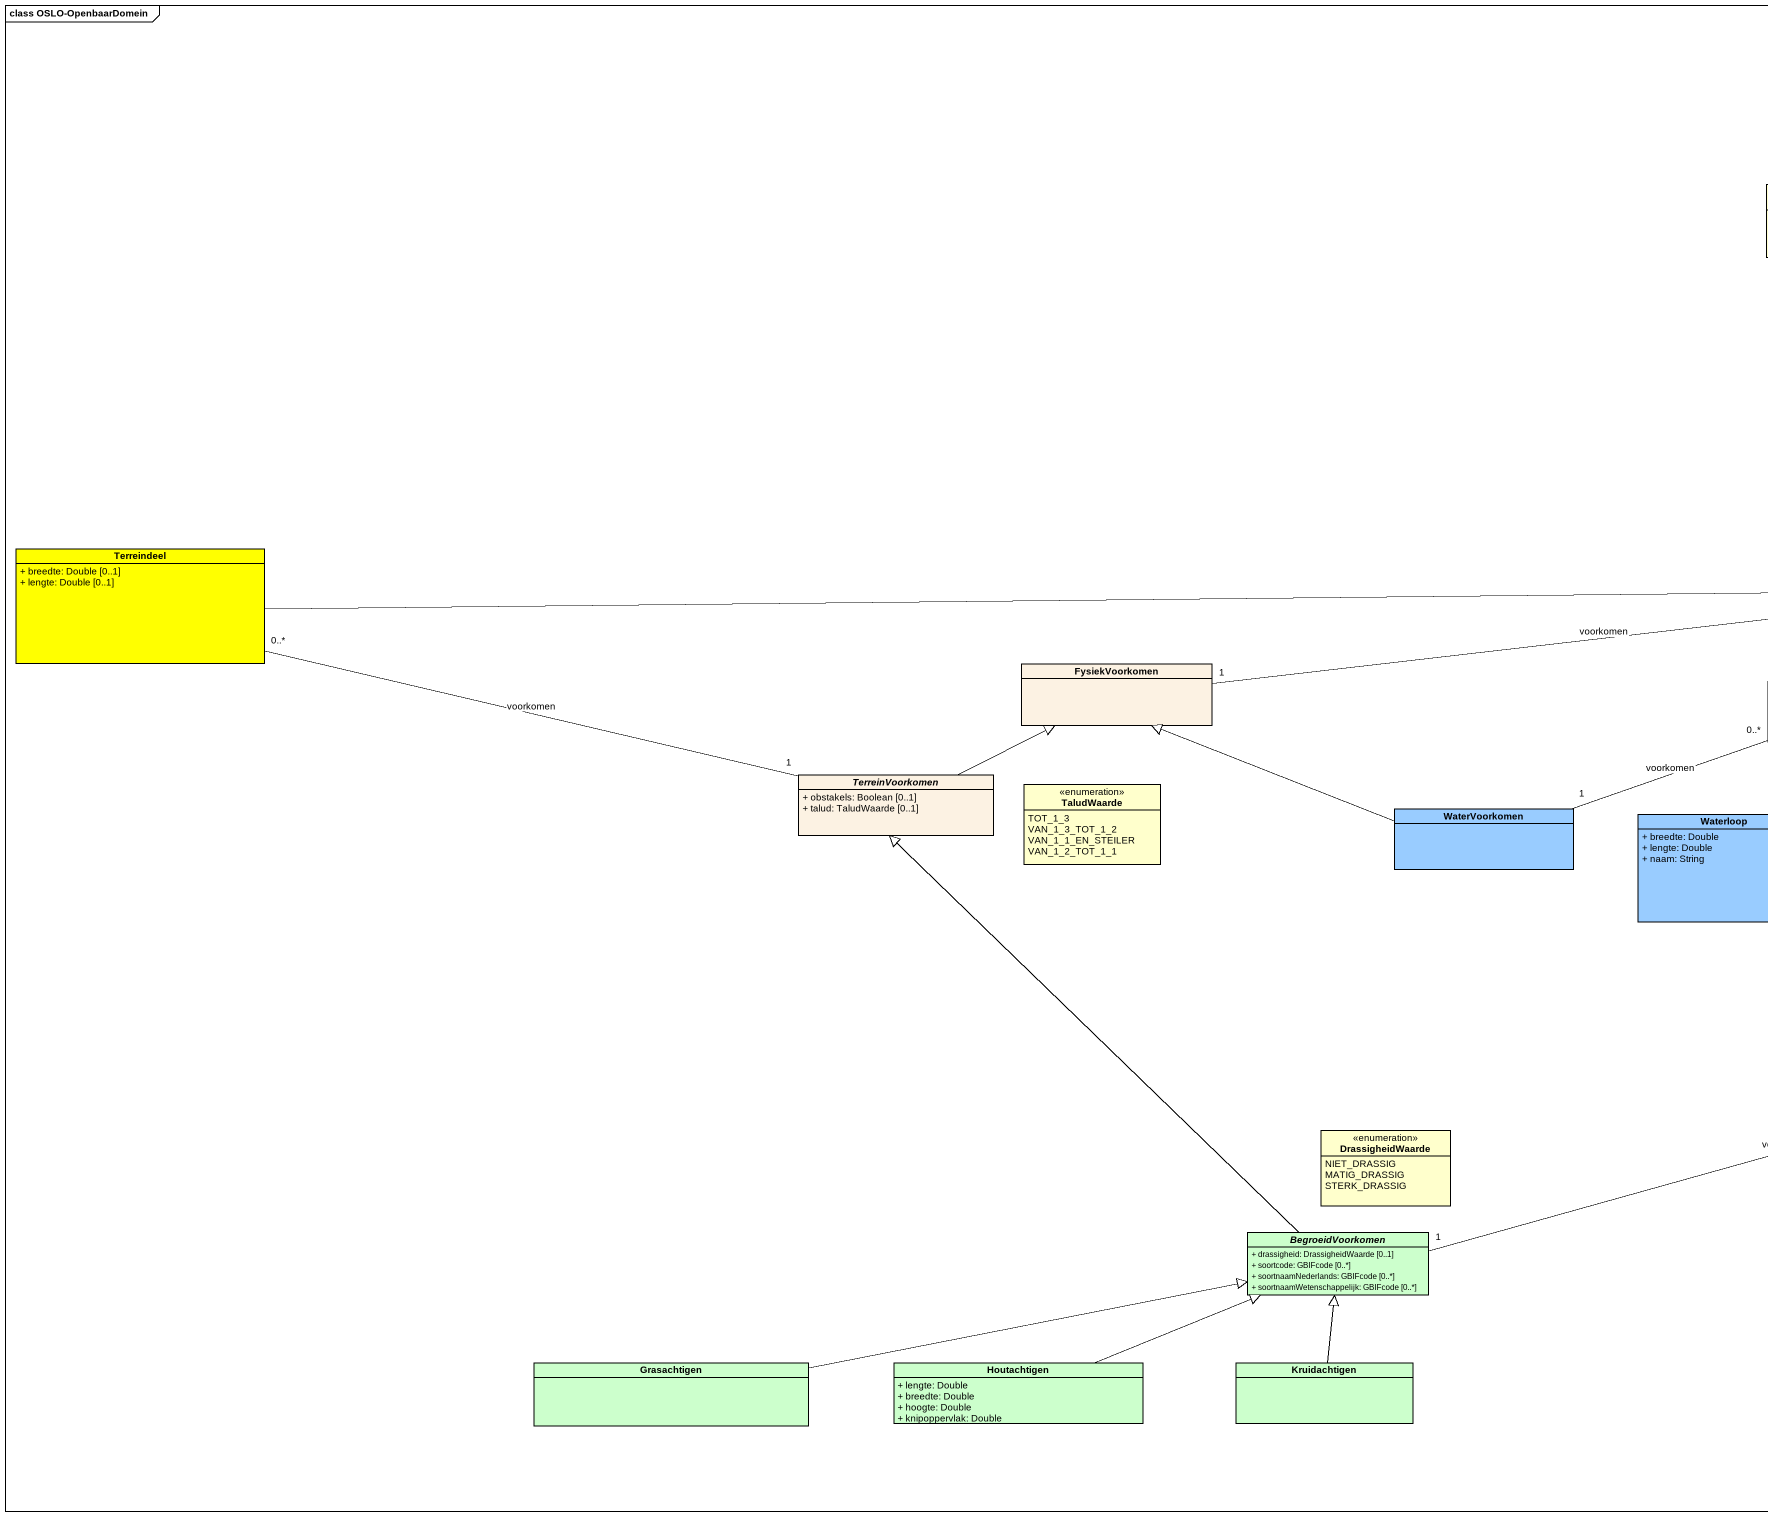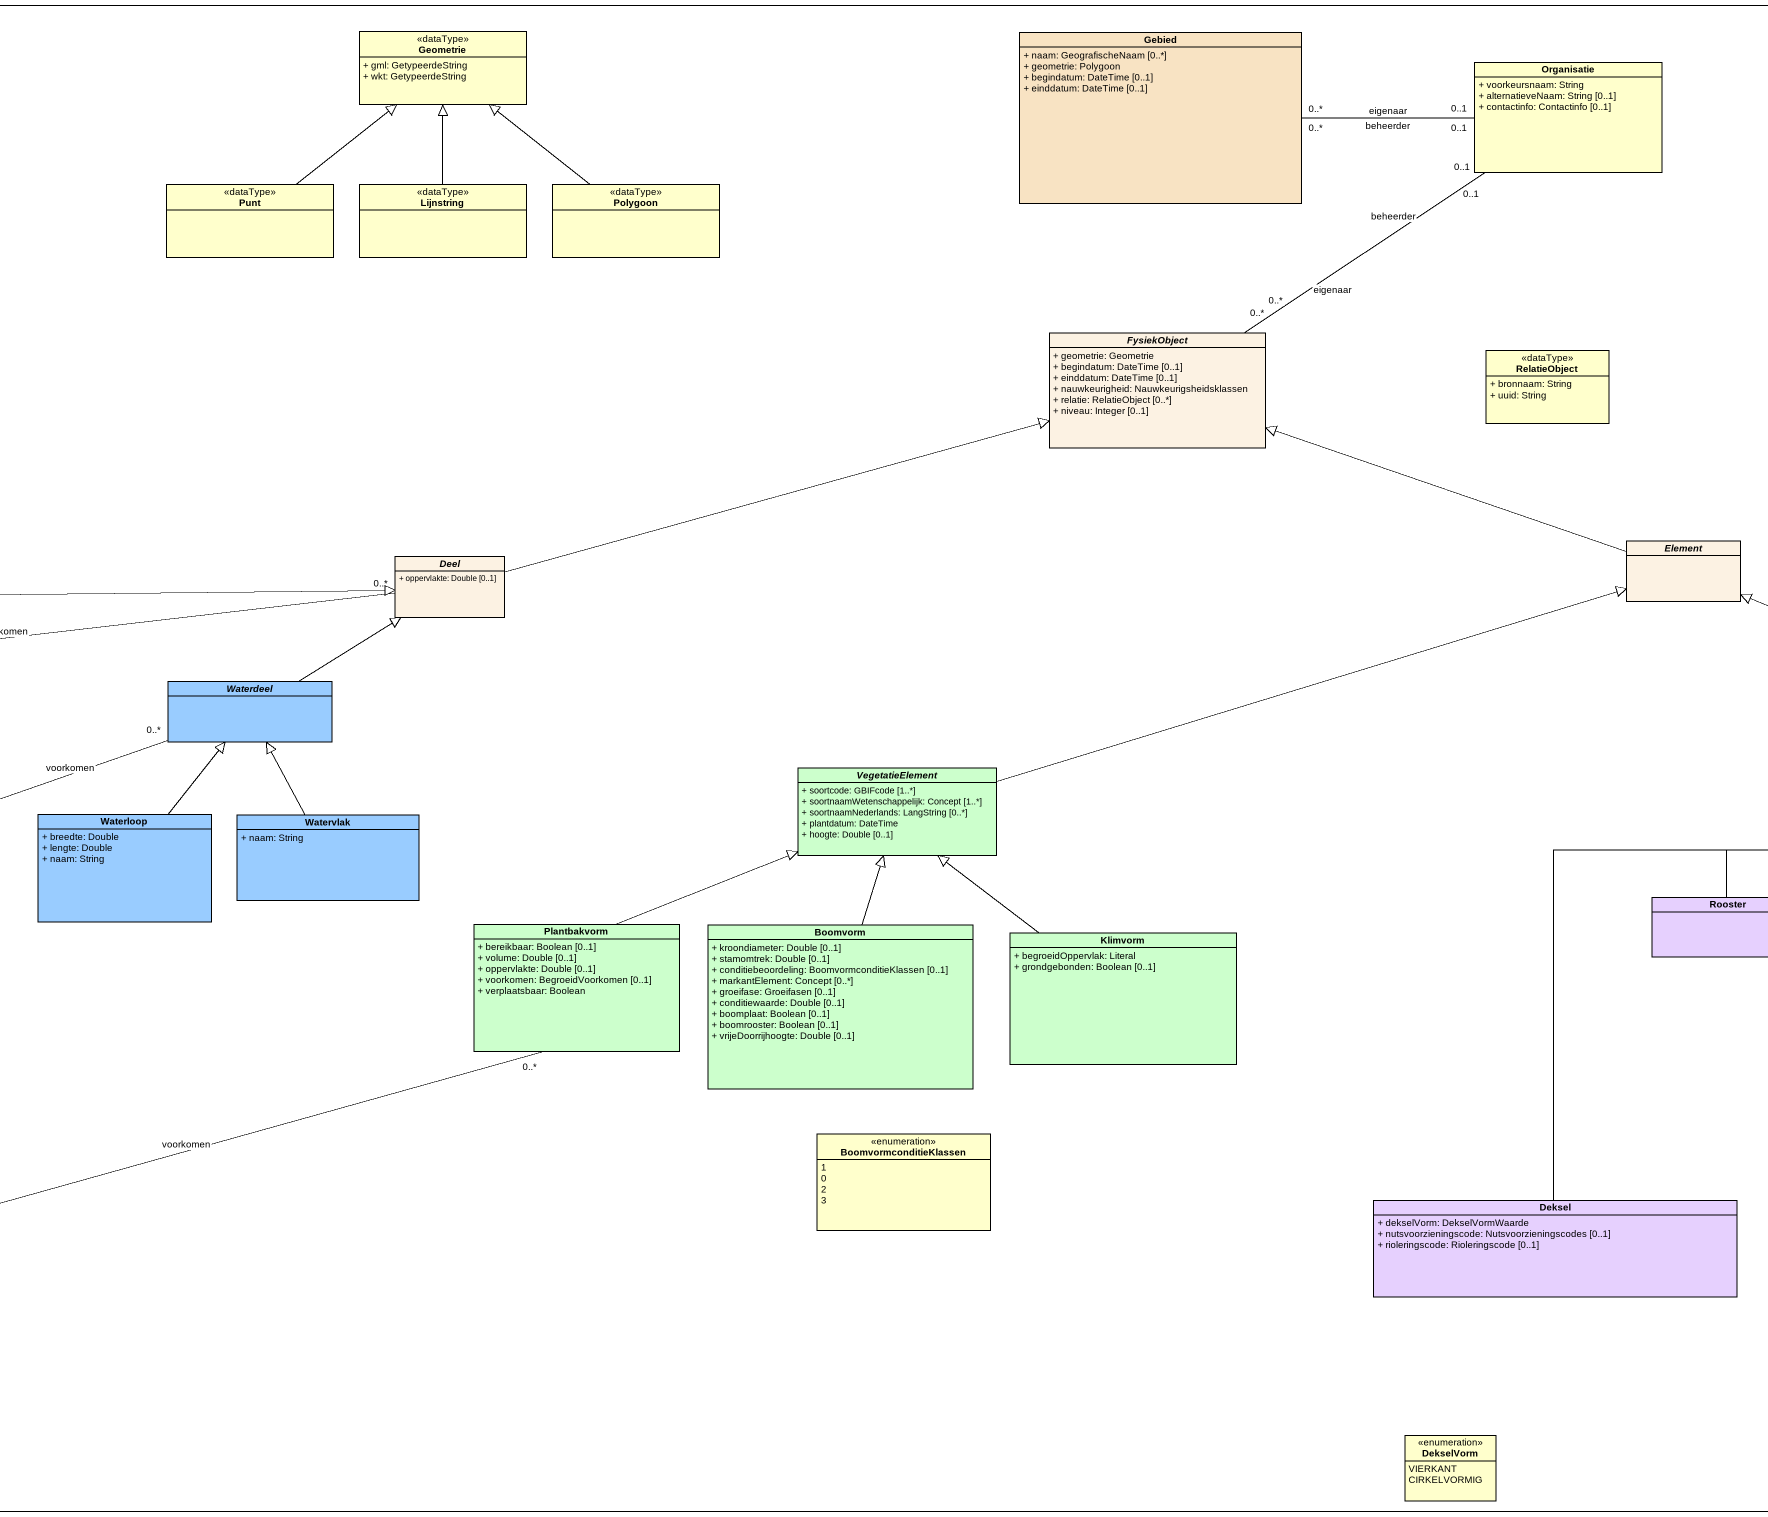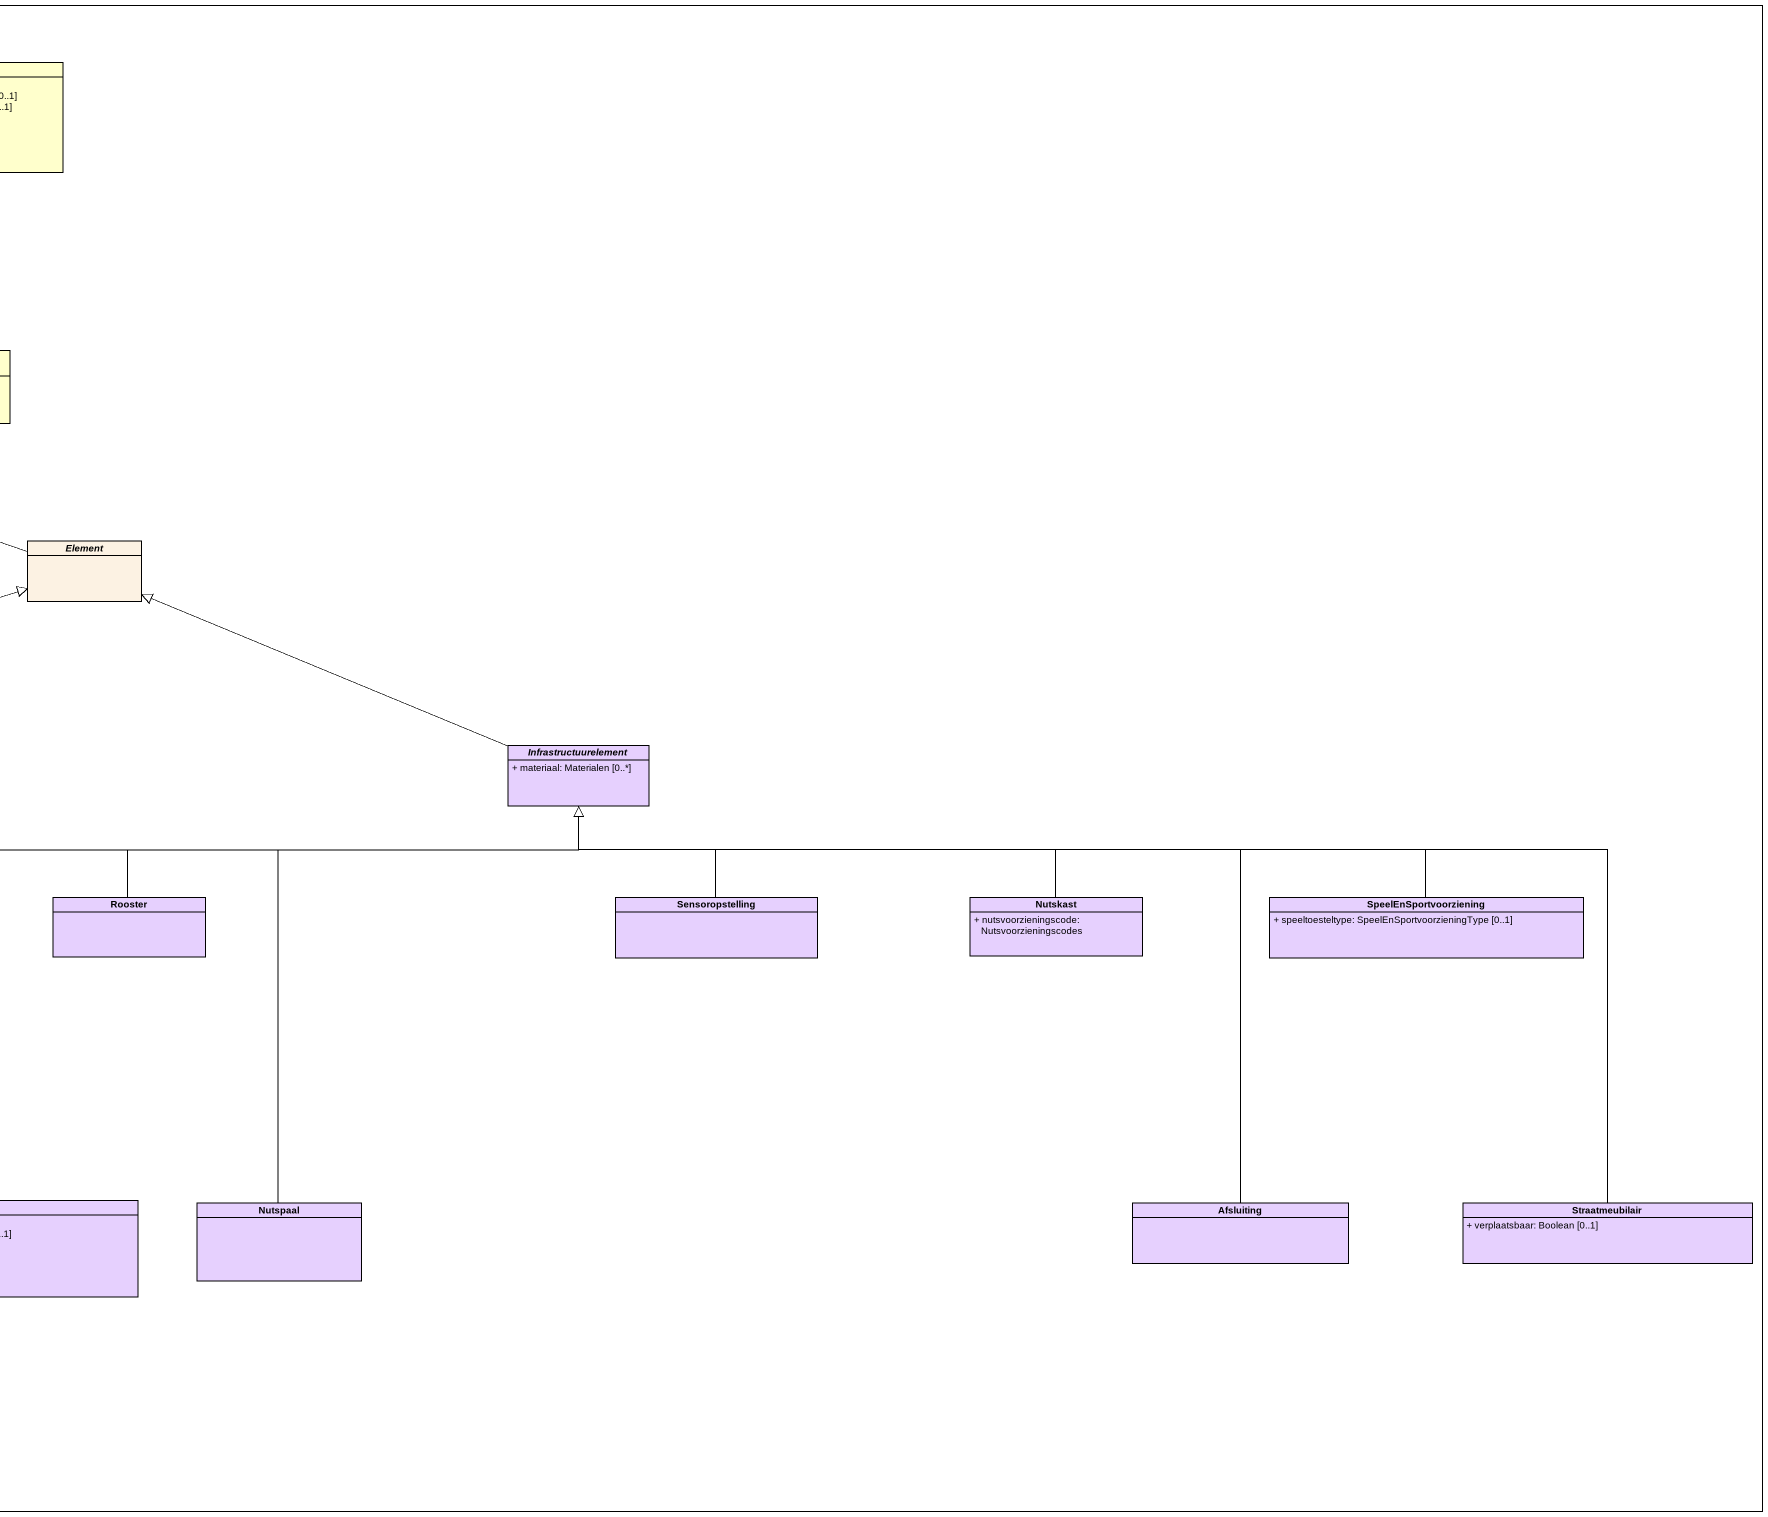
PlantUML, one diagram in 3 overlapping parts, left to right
@startuml
mainframe class OSLO-OpenbaarDomein
hide circle
hide empty members
skinparam classAttributeIconSize 0
class Geometrie <<dataType>> {
  + gml: GetypeerdeString
  + wkt: GetypeerdeString
}
class Gebied #F8E3C3 {
  + naam: GeografischeNaam [0..*]
  + geometrie: Polygoon
  + begindatum: DateTime [0..1]
  + einddatum: DateTime [0..1]
}
class Organisatie {
  + voorkeursnaam: String
  + alternatieveNaam: String [0..1]
  + contactinfo: Contactinfo [0..1]
}
class Punt <<dataType>>
class Lijnstring <<dataType>>
class Polygoon <<dataType>>
abstract class FysiekObject #FCF2E3 {
  + geometrie: Geometrie
  + begindatum: DateTime [0..1]
  + einddatum: DateTime [0..1]
  + nauwkeurigheid: Nauwkeurigsheidsklassen
  + relatie: RelatieObject [0..*]
  + niveau: Integer [0..1]
}
class RelatieObject <<dataType>> {
  + bronnaam: String
  + uuid: String
}
class Terreindeel #FFFF00 {
  + breedte: Double [0..1]
  + lengte: Double [0..1]
}
abstract class Deel #FCF2E3 {
  + oppervlakte: Double [0..1]
}
abstract class Element #FCF2E3
class FysiekVoorkomen #FCF2E3
abstract class Waterdeel #99CCFF
abstract class Infrastructuurelement #E6D0FE {
  + materiaal: Materialen [0..*]
}
abstract class TerreinVoorkomen #FCF2E3 {
  + obstakels: Boolean [0..1]
  + talud: TaludWaarde [0..1]
}
enum TaludWaarde {
  TOT_1_3
  VAN_1_3_TOT_1_2
  VAN_1_1_EN_STEILER
  VAN_1_2_TOT_1_1
}
abstract class VegetatieElement #CCFFCC {
  + soortcode: GBIFcode [1..*]
  + soortnaamWetenschappelijk: Concept [1..*]
  + soortnaamNederlands: LangString [0..*]
  + plantdatum: DateTime
  + hoogte: Double [0..1]
}
class WaterVoorkomen #99CCFF
class Waterloop #99CCFF {
  + breedte: Double
  + lengte: Double
  + naam: String
}
class Watervlak #99CCFF {
  + naam: String
}
class Rooster #E6D0FE
class Sensoropstelling #E6D0FE
class Nutskast #E6D0FE {
  + nutsvoorzieningscode: Nutsvoorzieningscodes
}
class SpeelEnSportvoorziening #E6D0FE {
  + speeltoesteltype: SpeelEnSportvoorzieningType [0..1]
}
class Plantbakvorm #CCFFCC {
  + bereikbaar: Boolean [0..1]
  + volume: Double [0..1]
  + oppervlakte: Double [0..1]
  + voorkomen: BegroeidVoorkomen [0..1]
  + verplaatsbaar: Boolean
}
class Boomvorm #CCFFCC {
  + kroondiameter: Double [0..1]
  + stamomtrek: Double [0..1]
  + conditiebeoordeling: BoomvormconditieKlassen [0..1]
  + markantElement: Concept [0..*]
  + groeifase: Groeifasen [0..1]
  + conditiewaarde: Double [0..1]
  + boomplaat: Boolean [0..1]
  + boomrooster: Boolean [0..1]
  + vrijeDoorrijhoogte: Double [0..1]
}
class Klimvorm #CCFFCC {
  + begroeidOppervlak: Literal
  + grondgebonden: Boolean [0..1]
}
enum DrassigheidWaarde {
  NIET_DRASSIG
  MATIG_DRASSIG
  STERK_DRASSIG
}
enum BoomvormconditieKlassen {
  1
  0
  2
  3
}
class Deksel #E6D0FE {
  + dekselVorm: DekselVormWaarde
  + nutsvoorzieningscode: Nutsvoorzieningscodes [0..1]
  + rioleringscode: Rioleringscode [0..1]
}
class Nutspaal #E6D0FE
class Afsluiting #E6D0FE
class Straatmeubilair #E6D0FE {
  + verplaatsbaar: Boolean [0..1]
}
abstract class BegroeidVoorkomen #CCFFCC {
  + drassigheid: DrassigheidWaarde [0..1]
  + soortcode: GBIFcode [0..*]
  + soortnaamNederlands: GBIFcode [0..*]
  + soortnaamWetenschappelijk: GBIFcode [0..*]
}
class Grasachtigen #CCFFCC
class Houtachtigen #CCFFCC {
  + lengte: Double
  + breedte: Double
  + hoogte: Double
  + knipoppervlak: Double
}
class Kruidachtigen #CCFFCC
enum DekselVorm {
  VIERKANT
  CIRKELVORMIG
}
Gebied "0..*" -right- "0..1" Organisatie : eigenaar
Gebied "0..*" -right- "0..1" Organisatie : beheerder
Punt -up-|> Geometrie
Lijnstring -up-|> Geometrie
Polygoon -up-|> Geometrie
FysiekObject "0..*" -up- "0..1" Organisatie : eigenaar
FysiekObject "0..*" -up- "0..1" Organisatie : beheerder
Terreindeel -right-|> Deel
Terreindeel "0..*" -right- "1" TerreinVoorkomen : voorkomen
Deel -right-|> FysiekObject
Deel "0..*" -left- "1" FysiekVoorkomen : voorkomen
Element -left-|> FysiekObject
Waterdeel -up-|> Deel
Waterdeel "0..*" -left- "1" WaterVoorkomen : voorkomen
Infrastructuurelement -left-|> Element
TerreinVoorkomen -right-|> FysiekVoorkomen
VegetatieElement -right-|> Element
WaterVoorkomen -left-|> FysiekVoorkomen
Waterloop -up-|> Waterdeel
Watervlak -up-|> Waterdeel
Rooster -right-|> Infrastructuurelement
Sensoropstelling -up-|> Infrastructuurelement
Nutskast -left-|> Infrastructuurelement
SpeelEnSportvoorziening -left-|> Infrastructuurelement
Plantbakvorm -right-|> VegetatieElement
Plantbakvorm "0..*" -left- "1" BegroeidVoorkomen : voorkomen
Boomvorm -up-|> VegetatieElement
Klimvorm -up-|> VegetatieElement
Deksel -up-|> Infrastructuurelement
Nutspaal -up-|> Infrastructuurelement
Afsluiting -up-|> Infrastructuurelement
Straatmeubilair -left-|> Infrastructuurelement
BegroeidVoorkomen -up-|> TerreinVoorkomen
Grasachtigen -right-|> BegroeidVoorkomen
Houtachtigen -right-|> BegroeidVoorkomen
Kruidachtigen -up-|> BegroeidVoorkomen
@enduml
